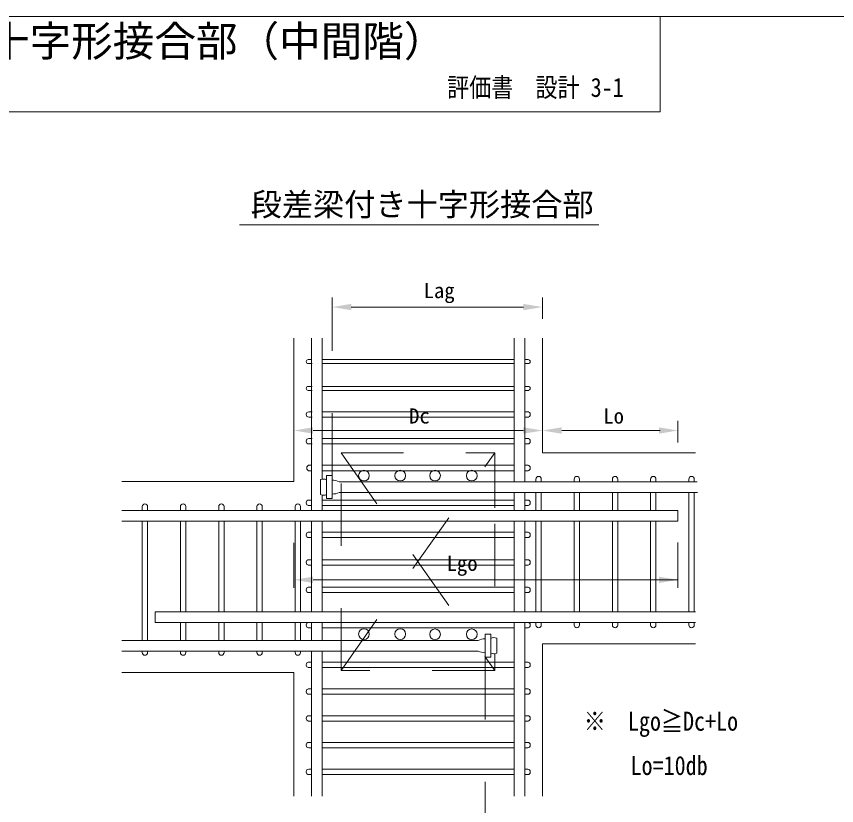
# Model space of a CAD drawing. Units: millimetres, scale not verified. Extents: x -25255 to 25671, y -15462 to 18552.
# Drawn here: x -1934 to 5955, y -11005 to -3412 of the extents above; entities that cross this region are included whole.
import ezdxf
from ezdxf.enums import TextEntityAlignment as Align

# ---------------------------------------------------------------- set-up
doc = ezdxf.new("R2010")
doc.units = ezdxf.units.MM
doc.header["$LTSCALE"] = 100
for name, pattern in [('DASHED2', [3, 2, -1]), ('DASHED_SPACED', [12, 6, -6]), ('LONG_DASHED1', [7, 6, -1])]:
    doc.linetypes.add(name, pattern=pattern)
for name, color, linetype, lineweight in [('0-0', 7, 'Continuous', 18), ('C-2_メモ', 7, 'Continuous', 18), ('C-7', 7, 'Continuous', 18)]:
    doc.layers.add(name, color=color, linetype=linetype, lineweight=lineweight)
doc.layers.add('C-0_タイトル', color=7, linetype='Continuous')
doc.layers.add('C-1_文字', color=7, linetype='DASHED2')
doc.styles.add('ＭＳ ゴシック', font='')
doc.styles.get('ＭＳ ゴシック').set_extended_font_data('MS Gothic')

msp = doc.modelspace()

# ---------------------------------------------------------------- linework, layer by layer
at = {"layer": '0-0'}
msp.add_line((3312, -7396.3), (4259, -7396.3), dxfattribs=at)
at = {"layer": '0-0', "linetype": 'DASHED_SPACED'}
msp.add_line((736, -8910), (736, -8475.5), dxfattribs=at)
at = {"layer": 'C-2_メモ'}
for p, q in [((1103.7, -6139.1), (1103.7, -6116.8)), ((3126, -6323), (3126, -6116.8)), ((1287.5, -6208.7), (2942.1, -6208.7)), ((4429.7, -7510.6), (4429.7, -7304.4)), ((919.8, -7396.3), (2942.1, -7396.3)), ((919.8, -8832.8), (4429.5, -8832.8)), ((2574.4, -10889.8), (2574.4, -11515.2))]:
    msp.add_line(p, q, dxfattribs=at)
at = {"layer": 'C-2_メモ', "linetype": 'DASHED_SPACED'}
msp.add_line((1103.7, -7830.5), (1103.7, -6116.8), dxfattribs=at)
at = {"layer": 'C-2_メモ'}
for points in [[(1287.5, -6178.1), (1287.5, -6239.3), (1103.7, -6208.7)], [(2942.1, -6178.1), (2942.1, -6239.3), (3126, -6208.7)], [(919.8, -7365.7), (919.8, -7427), (736, -7396.3)], [(2942.1, -7365.7), (2942.1, -7427), (3126, -7396.3)], [(3309.8, -7365.7), (3309.8, -7427), (3126, -7396.3)], [(4245.8, -7365.7), (4245.8, -7427), (4429.7, -7396.3)], [(919.8, -8802.1), (919.8, -8863.4), (736, -8832.8)], [(4245.8, -8802.1), (4245.8, -8863.4), (4429.7, -8832.8)]]:
    msp.add_solid(points, dxfattribs=at)
at = {"layer": 'C-7', "color": 5}
for p, q in [((3862.6, -3412.5), (-3310.3, -3412.5)), ((-3310.3, -3412.5), (25671, -3412.5)), ((185, -3412.5), (3910.9, -3412.5)), ((4259.1, -4331.8), (4259.1, -3412.5)), ((-3310.3, -4331.8), (4259.1, -4331.8)), ((736, -6506.8), (736, -7885.7)), ((905.1, -6506.8), (905.1, -8165.1)), ((1008.1, -6506.8), (1008.1, -7866.3)), ((2853.9, -6506.8), (2853.9, -6708.7)), ((2956.8, -6506.8), (2956.8, -7889.4)), ((3126, -6506.8), (3126, -7609.9)), ((872.9, -6753.2), (877.3, -6753.2)), ((881.7, -6753.2), (877.3, -6753.2)), ((909.5, -6753.2), (881.7, -6753.2)), ((2853.9, -6714.6), (1008.1, -6714.6)), ((2858.3, -6753.2), (1008.1, -6753.2)), ((2853.9, -6714.6), (2853.9, -7889.4)), ((2984.6, -6753.2), (2989, -6753.2)), ((872.9, -7010.6), (877.3, -7010.6)), ((881.7, -7010.6), (877.3, -7010.6)), ((909.5, -6972), (881.7, -6972)), ((909.5, -7010.6), (881.7, -7010.6)), ((2858.3, -6972), (1008.1, -6972)), ((2858.3, -7010.6), (1008.1, -7010.6)), ((2989, -6972), (2984.6, -6972)), ((2984.6, -7010.6), (2989, -7010.6)), ((881.7, -7216.5), (877.3, -7216.5)), ((909.5, -7216.5), (881.7, -7216.5)), ((2858.3, -7216.5), (1008.1, -7216.5)), ((881.7, -7268), (877.3, -7268)), ((909.5, -7268), (881.7, -7268)), ((2858.3, -7268), (1008.1, -7268)), ((881.7, -7473.9), (877.3, -7473.9)), ((909.5, -7473.9), (881.7, -7473.9)), ((2858.3, -7473.9), (1008.1, -7473.9)), ((881.7, -7525.4), (877.3, -7525.4)), ((909.5, -7525.4), (881.7, -7525.4)), ((2858.3, -7525.4), (1008.1, -7525.4)), ((3126, -7609.9), (4596.8, -7609.9)), ((877.4, -7731.3), (873, -7731.3)), ((905.2, -7731.3), (877.4, -7731.3)), ((2853.9, -7731.3), (1008.1, -7731.3)), ((877.4, -7782.7), (873, -7782.7)), ((905.2, -7782.7), (877.4, -7782.7)), ((2853.9, -7782.7), (1008.1, -7782.7)), ((-918.7, -7885.7), (736, -7885.7)), ((3063.5, -7863.6), (3063.5, -7889.4)), ((3114.9, -7863.6), (3114.9, -7889.4)), ((3431.2, -7863.6), (3431.2, -7889.4)), ((3482.6, -7863.6), (3482.6, -7889.4)), ((3798.9, -7863.6), (3798.9, -7889.4)), ((3850.3, -7863.6), (3850.3, -7889.4)), ((4166.6, -7863.6), (4166.6, -7889.4)), ((4218, -7863.6), (4218, -7889.4)), ((4534.3, -7863.6), (4534.3, -7889.4)), ((4585.7, -7863.6), (4585.7, -7889.4)), ((1008.1, -8015.4), (1008.1, -8165.1)), ((2853.9, -7992.3), (2853.9, -8165.1)), ((2956.8, -7992.3), (2956.8, -8165.1)), ((3063.5, -7992.3), (3063.5, -8165.1)), ((3063.5, -7992.3), (3063.5, -8165.1)), ((3114.9, -8165.1), (3114.9, -7992.3)), ((3114.9, -8165.1), (3114.9, -7992.3)), ((3431.2, -7992.3), (3431.2, -8165.1)), ((3482.6, -8165.1), (3482.6, -7992.3)), ((3798.9, -7992.3), (3798.9, -8165.1)), ((3850.3, -8165.1), (3850.3, -7992.3)), ((4166.6, -7992.3), (4166.6, -8165.1)), ((4218, -8165.1), (4218, -7992.3)), ((4534.3, -7992.3), (4534.3, -9139.5)), ((4585.7, -9139.5), (4585.7, -7992.3)), ((877.3, -8065.9), (872.9, -8065.9)), ((877.3, -8117.3), (872.9, -8117.3)), ((905.1, -8065.9), (877.3, -8065.9)), ((905.1, -8117.3), (877.3, -8117.3)), ((2853.9, -8065.9), (1008.1, -8065.9)), ((2853.9, -8117.3), (1008.1, -8117.3)), ((-723.8, -8128.4), (-723.8, -8165.1)), ((-723.8, -8128.4), (-723.8, -8165.1)), ((-672.3, -8165.1), (-672.3, -8128.4)), ((-672.3, -8165.1), (-672.3, -8128.4)), ((-356.1, -8128.4), (-356.1, -8165.1)), ((-304.6, -8165.1), (-304.6, -8128.4)), ((11.6, -8128.4), (11.6, -8165.1)), ((63.1, -8165.1), (63.1, -8128.4)), ((379.3, -8128.4), (379.3, -8165.1)), ((430.8, -8165.1), (430.8, -8128.4)), ((747, -8128.4), (747, -8165.1)), ((798.5, -8165.1), (798.5, -8128.4)), ((-723.8, -8268.1), (-723.8, -9415.3)), ((-723.8, -8268.1), (-723.8, -9415.3)), ((-672.3, -9415.3), (-672.3, -8268.1)), ((-672.3, -9415.3), (-672.3, -8268.1)), ((-356.1, -8268.1), (-356.1, -9139.5)), ((-304.6, -9139.5), (-304.6, -8268.1)), ((11.6, -8268.1), (11.6, -9139.5)), ((63.1, -9139.5), (63.1, -8268.1)), ((379.3, -8268.1), (379.3, -9139.5)), ((430.8, -9139.5), (430.8, -8268.1)), ((747, -8268.1), (747, -9139.5)), ((798.5, -9139.5), (798.5, -8268.1)), ((905.1, -8268.1), (905.1, -9139.5)), ((1008.1, -8268.1), (1008.1, -9139.5)), ((2853.9, -8268.1), (2853.9, -9139.5)), ((2956.8, -8268.1), (2956.8, -9139.5)), ((3063.5, -8268.1), (3063.5, -9139.5)), ((3063.5, -8268.1), (3063.5, -9139.5)), ((3114.9, -9139.5), (3114.9, -8268.1)), ((3114.9, -9139.5), (3114.9, -8268.1)), ((3431.2, -8268.1), (3431.2, -9139.5)), ((3482.6, -9139.5), (3482.6, -8268.1)), ((3798.9, -8268.1), (3798.9, -9139.5)), ((3850.3, -9139.5), (3850.3, -8268.1)), ((4166.6, -8268.1), (4166.6, -9139.5)), ((4218, -9139.5), (4218, -8268.1)), ((877.3, -8374.7), (872.9, -8374.7)), ((877.3, -8426.2), (872.9, -8426.2)), ((905.1, -8374.7), (877.3, -8374.7)), ((905.1, -8426.2), (877.3, -8426.2)), ((2853.9, -8374.7), (1008.1, -8374.7)), ((2853.9, -8426.2), (1008.1, -8426.2)), ((877.3, -8639.5), (872.9, -8639.5)), ((905.1, -8639.5), (877.3, -8639.5)), ((2853.9, -8639.5), (1008.1, -8639.5)), ((877.3, -8690.9), (872.9, -8690.9)), ((905.1, -8690.9), (877.3, -8690.9)), ((2853.9, -8690.9), (1008.1, -8690.9)), ((877.3, -8904.2), (872.9, -8904.2)), ((905.1, -8904.2), (877.3, -8904.2)), ((2853.9, -8904.2), (1008.1, -8904.2)), ((877.3, -8955.7), (872.9, -8955.7)), ((905.1, -8955.7), (877.3, -8955.7)), ((2853.9, -8955.7), (1008.1, -8955.7)), ((-356.1, -9242.5), (-356.1, -9415.3)), ((-304.6, -9415.3), (-304.6, -9242.5)), ((11.6, -9242.5), (11.6, -9415.3)), ((63.1, -9415.3), (63.1, -9242.5)), ((379.3, -9242.5), (379.3, -9415.3)), ((430.8, -9415.3), (430.8, -9242.5)), ((747, -9242.5), (747, -9415.3)), ((798.5, -9415.3), (798.5, -9242.5)), ((877.3, -9242.5), (872.9, -9242.5)), ((877.3, -9294), (872.9, -9294)), ((905.1, -9242.5), (877.3, -9242.5)), ((905.1, -9294), (877.3, -9294)), ((905.1, -9242.5), (905.1, -9415.3)), ((1008.1, -9242.5), (1008.1, -9415.3)), ((2853.9, -9294), (1008.1, -9294)), ((2504.6, -9242.5), (2258.2, -9242.5)), ((2853.9, -9242.5), (2607.5, -9242.5)), ((2853.9, -9242.5), (2853.9, -10912.8)), ((2956.8, -9242.5), (2956.8, -10912.8)), ((3063.5, -9242.5), (3063.5, -9268.2)), ((3063.5, -9242.5), (3063.5, -9268.2)), ((3114.9, -9268.2), (3114.9, -9242.5)), ((3114.9, -9268.2), (3114.9, -9242.5)), ((3431.2, -9242.5), (3431.2, -9268.2)), ((3482.6, -9268.2), (3482.6, -9242.5)), ((3798.9, -9242.5), (3798.9, -9268.2)), ((3850.3, -9268.2), (3850.3, -9242.5)), ((4166.6, -9242.5), (4166.6, -9268.2)), ((4218, -9268.2), (4218, -9242.5)), ((4534.3, -9242.5), (4534.3, -9268.2)), ((4585.7, -9268.2), (4585.7, -9242.5)), ((3126, -9448.4), (4596.8, -9448.4)), ((3126, -9448.4), (3126, -10912.8)), ((-723.8, -9518.3), (-723.8, -9533)), ((-723.8, -9518.3), (-723.8, -9533)), ((-672.3, -9533), (-672.3, -9518.3)), ((-672.3, -9533), (-672.3, -9518.3)), ((-356.1, -9518.3), (-356.1, -9533)), ((-304.6, -9533), (-304.6, -9518.3)), ((11.6, -9518.3), (11.6, -9533)), ((63.1, -9533), (63.1, -9518.3)), ((379.3, -9518.3), (379.3, -9533)), ((430.8, -9533), (430.8, -9518.3)), ((747, -9518.3), (747, -9533)), ((798.5, -9533), (798.5, -9518.3)), ((905.1, -9518.3), (905.1, -10912.8)), ((1008.1, -9518.3), (1008.1, -10912.8)), ((877.3, -9624.9), (872.9, -9624.9)), ((877.3, -9676.4), (872.9, -9676.4)), ((905.1, -9624.9), (877.3, -9624.9)), ((905.1, -9676.4), (877.3, -9676.4)), ((2853.9, -9624.9), (1008.1, -9624.9)), ((2853.9, -9676.4), (1008.1, -9676.4)), ((-918.7, -9724.2), (736, -9724.2)), ((736, -9724.2), (736, -10912.8)), ((877.3, -9882.3), (872.9, -9882.3)), ((877.3, -9933.8), (872.9, -9933.8)), ((905.1, -9882.3), (877.3, -9882.3)), ((905.1, -9933.8), (877.3, -9933.8)), ((2853.9, -9882.3), (1008.1, -9882.3)), ((2853.9, -9933.8), (1008.1, -9933.8)), ((877.3, -10139.7), (872.9, -10139.7)), ((905.1, -10139.7), (877.3, -10139.7)), ((2853.9, -10139.7), (1008.1, -10139.7)), ((877.3, -10191.1), (872.9, -10191.1)), ((905.1, -10191.1), (877.3, -10191.1)), ((2853.9, -10191.1), (1008.1, -10191.1)), ((905.1, -10397.1), (877.3, -10397.1)), ((2853.9, -10397.1), (1008.1, -10397.1)), ((2984.6, -10397.1), (2956.8, -10397.1)), ((877.3, -10448.5), (905.1, -10448.5)), ((1008.1, -10448.5), (2853.9, -10448.5)), ((2956.8, -10448.5), (2984.6, -10448.5)), ((905.1, -10654.4), (877.3, -10654.4)), ((877.3, -10705.9), (905.1, -10705.9)), ((2853.9, -10654.4), (1008.1, -10654.4)), ((1008.1, -10705.9), (2853.9, -10705.9)), ((2984.6, -10654.4), (2956.8, -10654.4)), ((2956.8, -10705.9), (2984.6, -10705.9))]:
    msp.add_line(p, q, dxfattribs=at)
at = {"layer": 'C-7', "color": 3}
msp.add_line((213, -5418.9), (3668.2, -5418.9), dxfattribs=at)
at = {"layer": 'C-7', "color": 5, "linetype": 'DASHED_SPACED'}
for p, q in [((1188.2, -9705.8), (1188.2, -7609.9)), ((1188.2, -7609.9), (2666.4, -7609.9)), ((1188.2, -7609.9), (2666.4, -9705.8)), ((1188.2, -9705.8), (2666.4, -7609.9)), ((2666.4, -7609.9), (2666.4, -8139.2)), ((2666.4, -8294), (2666.4, -9389.4)), ((2666.4, -9705.8), (1188.2, -9705.8))]:
    msp.add_line(p, q, dxfattribs=at)
at = {"layer": 'C-7', "color": 1}
for p, q in [((992, -8012.5), (992, -7869.2)), ((1048.5, -8051.2), (1048.5, -7830.5)), ((1048.5, -7830.5), (1103.7, -7830.5)), ((1103.7, -7933.5), (1103.7, -7940.8)), ((1169.8, -7889.4), (4615.1, -7889.4)), ((1169.8, -7992.3), (4618.8, -7992.3)), ((4429.7, -8165.1), (-918.7, -8165.1)), ((4429.7, -8165.1), (4429.7, -8268.1)), ((4429.7, -8268.1), (-918.7, -8268.1)), ((-599.9, -9139.5), (-599.9, -9242.5)), ((-599.9, -9139.5), (4596.8, -9139.5)), ((-599.9, -9242.5), (4596.8, -9242.5)), ((2574.4, -9356.5), (2629.6, -9356.5)), ((2574.4, -9577.1), (2574.4, -9356.5)), ((2629.6, -9356.5), (2629.6, -9577.1)), ((2508.3, -9415.3), (-918.7, -9415.3)), ((2574.4, -9459.4), (2574.4, -9466.8)), ((2686.1, -9395.1), (2686.1, -9538.5)), ((2508.3, -9518.3), (-918.7, -9518.3)), ((2629.6, -9577.1), (2574.4, -9577.1))]:
    msp.add_line(p, q, dxfattribs=at)
at = {"layer": 'C-7'}
msp.add_line((4429.7, -8475.2), (4429.7, -8910), dxfattribs=at)
at = {"layer": 'C-7', "color": 5, "linetype": 'LONG_DASHED1'}
msp.add_line((2666.4, -9544.2), (2666.4, -9705.8), dxfattribs=at)
at = {"layer": 'C-7', "linetype": 'DASHED_SPACED'}
msp.add_line((2574.4, -9577.1), (2574.4, -11096.7), dxfattribs=at)
at = {"layer": 'C-7', "color": 5}
for points in [[(905.1, -6714.6), (877.3, -6714.6), (872.9, -6714.6)], [(2989, -6714.6), (2984.6, -6714.6), (2956.8, -6714.6)], [(2993.4, -6753.2), (2989, -6753.2), (2961.3, -6753.2)], [(881.7, -6972), (877.3, -6972), (872.9, -6972)], [(2993.4, -6972), (2989, -6972), (2961.3, -6972)], [(2993.4, -7010.6), (2989, -7010.6), (2961.3, -7010.6)], [(853.6, -7240.2), (853.6, -7242.2), (853.6, -7244.2)], [(2993.4, -7216.5), (2989, -7216.5), (2961.3, -7216.5)], [(3008.3, -7244.2), (3008.3, -7242.2), (3008.3, -7240.2)], [(2993.4, -7268), (2989, -7268), (2961.3, -7268)], [(2993.4, -7473.9), (2989, -7473.9), (2961.3, -7473.9)], [(853.6, -7497.6), (853.6, -7499.6), (853.6, -7501.6)], [(2993.4, -7525.4), (2989, -7525.4), (2961.3, -7525.4)], [(3008.3, -7501.6), (3008.3, -7499.6), (3008.3, -7497.6)], [(2989.1, -7731.3), (2984.7, -7731.3), (2956.9, -7731.3)], [(858.6, -7754.9), (858.6, -7757), (858.6, -7759.1)], [(2989.1, -7782.7), (2984.7, -7782.7), (2956.9, -7782.7)], [(3008.3, -7759.1), (3008.3, -7757), (3008.3, -7754.9)], [(853.6, -8089.6), (853.6, -8091.6), (853.6, -8093.6)], [(2989, -8065.9), (2984.6, -8065.9), (2956.8, -8065.9)], [(2989, -8117.3), (2984.6, -8117.3), (2956.8, -8117.3)], [(3008.3, -8093.6), (3008.3, -8091.6), (3008.3, -8089.6)], [(853.6, -8398.4), (853.6, -8400.5), (853.6, -8402.5)], [(2989, -8374.7), (2984.6, -8374.7), (2956.8, -8374.7)], [(2989, -8426.2), (2984.6, -8426.2), (2956.8, -8426.2)], [(3008.3, -8402.5), (3008.3, -8400.5), (3008.3, -8398.4)], [(853.6, -8663.2), (853.6, -8665.2), (853.6, -8667.2)], [(2989, -8639.5), (2984.6, -8639.5), (2956.8, -8639.5)], [(3008.3, -8667.2), (3008.3, -8665.2), (3008.3, -8663.2)], [(2989, -8690.9), (2984.6, -8690.9), (2956.8, -8690.9)], [(2989, -8904.2), (2984.6, -8904.2), (2956.8, -8904.2)], [(853.6, -8927.9), (853.6, -8929.9), (853.6, -8932)], [(2989, -8955.7), (2984.6, -8955.7), (2956.8, -8955.7)], [(3008.3, -8932), (3008.3, -8929.9), (3008.3, -8927.9)], [(853.6, -9266.2), (853.6, -9268.2), (853.6, -9270.3)], [(2989, -9242.5), (2984.6, -9242.5), (2956.8, -9242.5)], [(2989, -9294), (2984.6, -9294), (2956.8, -9294)], [(3008.3, -9270.3), (3008.3, -9268.2), (3008.3, -9266.2)], [(853.6, -9648.6), (853.6, -9650.6), (853.6, -9652.7)], [(2989, -9624.9), (2984.6, -9624.9), (2956.8, -9624.9)], [(2989, -9676.4), (2984.6, -9676.4), (2956.8, -9676.4)], [(3008.3, -9652.7), (3008.3, -9650.6), (3008.3, -9648.6)], [(853.6, -9906), (853.6, -9908), (853.6, -9910)], [(2989, -9882.3), (2984.6, -9882.3), (2956.8, -9882.3)], [(2989, -9933.8), (2984.6, -9933.8), (2956.8, -9933.8)], [(3008.3, -9910), (3008.3, -9908), (3008.3, -9906)], [(853.6, -10163.4), (853.6, -10165.4), (853.6, -10167.4)], [(2989, -10139.7), (2984.6, -10139.7), (2956.8, -10139.7)], [(3008.3, -10167.4), (3008.3, -10165.4), (3008.3, -10163.4)], [(2989, -10191.1), (2984.6, -10191.1), (2956.8, -10191.1)], [(853.6, -10420.8), (853.6, -10422.8), (853.6, -10424.8)], [(3008.3, -10424.8), (3008.3, -10422.8), (3008.3, -10420.8)], [(853.6, -10678.2), (853.6, -10680.2), (853.6, -10682.2)], [(3008.3, -10682.2), (3008.3, -10680.2), (3008.3, -10678.2)]]:
    msp.add_lwpolyline(points, dxfattribs=at)
at = {"layer": 'C-7', "color": 1}
msp.add_lwpolyline([(1103.7, -7830.5), (1103.7, -8051.2), (1048.5, -8051.2)], dxfattribs=at)
at = {"layer": 'C-7', "color": 5}
for centre in [(1408.8, -7830.5), (1758.2, -7830.5), (2092.8, -7830.5), (2445.7, -7830.5), (1408.8, -9354.7), (1758.2, -9354.7), (2092.8, -9356.5), (2445.7, -9356.5)]:
    msp.add_circle(centre, 51.5, dxfattribs=at)
for centre, radius, start, end in [((872.9, -6733.9), 19.3, 90, 180), ((872.9, -6733.9), 19.3, 180, 270), ((2989, -6733.9), 19.3, 0, 90), ((2989, -6733.9), 19.3, 270, 0), ((872.9, -6991.3), 19.3, 90, 180), ((872.9, -6991.3), 19.3, 180, 270), ((2989, -6991.3), 19.3, 0, 90), ((2989, -6991.3), 19.3, 270, 0), ((877.3, -7240.2), 23.7, 90, 180), ((877.3, -7244.2), 23.7, 180, 270), ((2984.6, -7240.2), 23.7, 0, 90), ((2984.6, -7244.2), 23.7, 270, 359.99998), ((877.3, -7497.6), 23.7, 90, 180), ((2984.6, -7497.6), 23.7, 0, 90), ((877.3, -7501.6), 23.7, 180, 270), ((2984.6, -7501.6), 23.7, 270, 359.99998), ((882.2, -7754.9), 23.7, 90, 180), ((2984.7, -7754.9), 23.7, 0, 90), ((882.2, -7759.1), 23.7, 180, 270), ((2984.7, -7759.1), 23.7, 270, 359.99998), ((3089.2, -7863.6), 25.7, 90, 180), ((3089.2, -7863.6), 25.7, 90, 180), ((3089.2, -7863.6), 25.7, 0, 90), ((3089.2, -7863.6), 25.7, 0, 90), ((3456.9, -7863.6), 25.7, 90, 180), ((3456.9, -7863.6), 25.7, 0, 90), ((3824.6, -7863.6), 25.7, 90, 180), ((3824.6, -7863.6), 25.7, 0, 90), ((4192.3, -7863.6), 25.7, 90, 180), ((4192.3, -7863.6), 25.7, 0, 90), ((4560, -7863.6), 25.7, 90, 180), ((4560, -7863.6), 25.7, 0, 90), ((-698.1, -8128.4), 25.7, 90, 180), ((-698.1, -8128.4), 25.7, 90, 180), ((-698.1, -8128.4), 25.7, 0, 90), ((-698.1, -8128.4), 25.7, 0, 90), ((-330.4, -8128.4), 25.7, 90, 180), ((-330.4, -8128.4), 25.7, 0, 90), ((37.3, -8128.4), 25.7, 90, 180), ((37.3, -8128.4), 25.7, 0, 90), ((405, -8128.4), 25.7, 90, 180), ((405, -8128.4), 25.7, 0, 90), ((772.7, -8128.4), 25.7, 90, 180), ((772.7, -8128.4), 25.7, 0, 90), ((877.3, -8089.6), 23.7, 90, 180), ((877.3, -8093.6), 23.7, 180, 270), ((2984.6, -8089.6), 23.7, 0, 90), ((2984.6, -8093.6), 23.7, 270, 359.99998), ((877.3, -8398.4), 23.7, 90, 180), ((877.3, -8402.5), 23.7, 180, 270), ((2984.6, -8398.4), 23.7, 0, 90), ((2984.6, -8402.5), 23.7, 270, 359.99998), ((877.3, -8663.2), 23.7, 90, 180), ((877.3, -8667.2), 23.7, 180, 270), ((2984.6, -8663.2), 23.7, 0, 90), ((2984.6, -8667.2), 23.7, 270, 359.99998), ((877.3, -8927.9), 23.7, 90, 180), ((2984.6, -8927.9), 23.7, 0, 90), ((877.3, -8932), 23.7, 180, 270), ((2984.6, -8932), 23.7, 270, 359.99998), ((877.3, -9266.2), 23.7, 90, 180), ((877.3, -9270.3), 23.7, 180, 270), ((2984.6, -9266.2), 23.7, 0, 90), ((2984.6, -9270.3), 23.7, 270, 359.99998), ((3089.2, -9268.2), 25.7, 180, 270), ((3089.2, -9268.2), 25.7, 180, 270), ((3089.2, -9268.2), 25.7, 270, 0), ((3089.2, -9268.2), 25.7, 270, 0), ((3456.9, -9268.2), 25.7, 179.99998, 270), ((3456.9, -9268.2), 25.7, 270, 0), ((3824.6, -9268.2), 25.7, 179.99998, 270), ((3824.6, -9268.2), 25.7, 270, 0), ((4192.3, -9268.2), 25.7, 179.99998, 270), ((4192.3, -9268.2), 25.7, 270, 0), ((4560, -9268.2), 25.7, 180, 270), ((4560, -9268.2), 25.7, 270, 0), ((-698.1, -9533), 25.7, 180, 270), ((-698.1, -9533), 25.7, 180, 270), ((-698.1, -9533), 25.7, 270, 359.99998), ((-698.1, -9533), 25.7, 270, 359.99998), ((-330.4, -9533), 25.7, 180, 270), ((-330.4, -9533), 25.7, 270, 359.99998), ((37.3, -9533), 25.7, 180, 270), ((37.3, -9533), 25.7, 270, 359.99998), ((405, -9533), 25.7, 180, 270), ((405, -9533), 25.7, 270, 359.99998), ((772.7, -9533), 25.7, 180, 270), ((772.7, -9533), 25.7, 270, 359.99998), ((877.3, -9648.6), 23.7, 90, 180), ((877.3, -9652.7), 23.7, 180, 270), ((2984.6, -9648.6), 23.7, 0, 90), ((2984.6, -9652.7), 23.7, 270, 359.99998), ((877.3, -9906), 23.7, 90, 180), ((877.3, -9910), 23.7, 180, 270), ((2984.6, -9906), 23.7, 0, 90), ((2984.6, -9910), 23.7, 270, 359.99998), ((877.3, -10163.4), 23.7, 90, 180), ((877.3, -10167.4), 23.7, 180, 270), ((2984.6, -10163.4), 23.7, 0, 90), ((2984.6, -10167.4), 23.7, 270, 359.99998), ((877.3, -10420.8), 23.7, 90, 180), ((2984.6, -10420.8), 23.7, 0, 90), ((877.3, -10424.8), 23.7, 180, 270), ((2984.6, -10424.8), 23.7, 270, 359.99998), ((877.3, -10678.2), 23.7, 90, 180), ((877.3, -10682.2), 23.7, 180, 270), ((2984.6, -10678.2), 23.7, 0, 90), ((2984.6, -10682.2), 23.7, 270, 359.99998)]:
    msp.add_arc(centre, radius, start, end, dxfattribs=at)
at = {"layer": 'C-7', "color": 1}
for centre, radius, start, end in [((1019.3, -7926.6), 63.6, 62.64334, 115.41057), ((1105.6, -8015.8), 141.8, 63.04769, 90.77698), ((1019.3, -7955.1), 63.6, 244.58943, 297.35666), ((1105.6, -7865.9), 141.8, 269.22302, 296.95231), ((2572.5, -9541.7), 141.8, 89.22302, 116.95231), ((2658.8, -9452.5), 63.6, 64.58943, 117.35666), ((2572.5, -9391.9), 141.8, 243.04769, 270.77698), ((2658.8, -9481.1), 63.6, 242.64334, 295.41057)]:
    msp.add_arc(centre, radius, start, end, dxfattribs=at)

# ---------------------------------------------------------------- texts
at = {"layer": 'C-0_タイトル', "style": 'ＭＳ ゴシック'}
msp.add_text('オ.\u3000十字形接合部（中間階）', height=293.3, dxfattribs=at).set_placement((-3207.2, -3885.4), align=Align.BOTTOM_LEFT)
at = {"layer": 'C-0_タイトル', "style": 'ＭＳ ゴシック', "width": 0.85}
msp.add_text('評価書\u3000設計 3-1', height=183.3, dxfattribs=at).set_placement((2208.5, -4242.1), align=Align.BOTTOM_LEFT)
at = {"layer": 'C-1_文字', "style": 'ＭＳ ゴシック'}
msp.add_text('段差梁付き十字形接合部', height=219.9, dxfattribs=at).set_placement((319.2, -5397.6), align=Align.BOTTOM_LEFT)
at = {"layer": 'C-1_文字', "style": 'ＭＳ ゴシック', "width": 0.85}
for s, p in [('※\u3000Lgo≧Dc+Lo', (3523, -10339.4)), ('Lo=10db', (3973.4, -10765.6))]:
    msp.add_text(s, height=183.3, dxfattribs=at).set_placement(p, align=Align.BOTTOM_LEFT)
at = {"layer": 'C-2_メモ', "style": 'ＭＳ ゴシック'}
for s, p in [('Lag', (1982.2, -6166.9)), ('Dc', (1842.6, -7373.2)), ('Lo', (3710.8, -7373.9)), ('Lgo', (2203.3, -8790.7))]:
    msp.add_text(s, height=146.6, dxfattribs=at).set_placement(p, align=Align.BOTTOM_LEFT)

doc.saveas('drawing.dxf')
